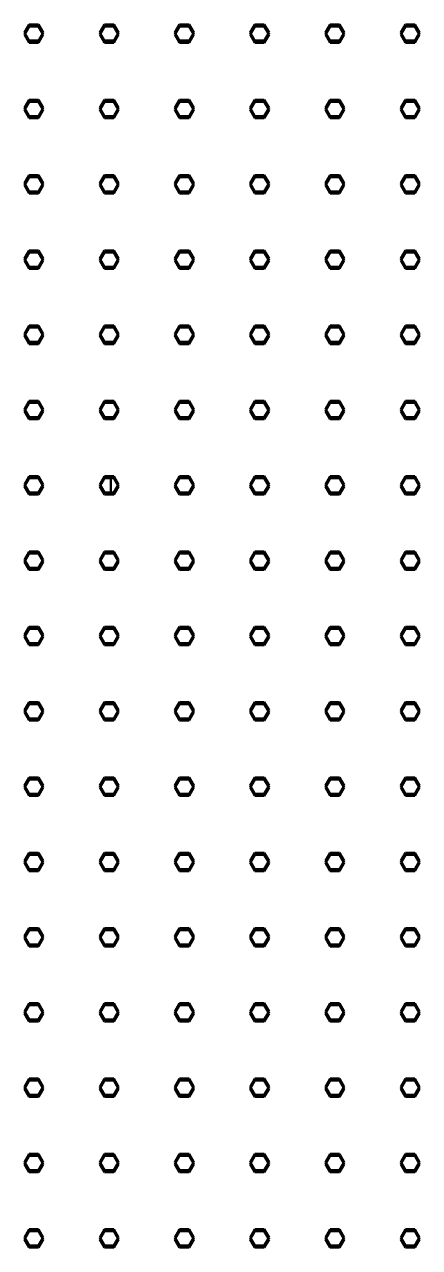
# Model space of a CAD drawing. Header units: millimetres. Extents: x 0 to 60, y -13 to 120.
# Drawn here: x 17.7 to 27.71, y 54.6 to 85.56 of the extents above; entities that cross this region are included whole.
import ezdxf

# ---------------------------------------------------------------- set-up
doc = ezdxf.new("R2010")
doc.units = ezdxf.units.MM
doc.layers.add('Visible (ANSI)', color=7, linetype='Continuous', lineweight=50)

msp = doc.modelspace()

# ---------------------------------------------------------------- linework, layer by layer
at = {"layer": 'Visible (ANSI)'}
for p, q in [((17.702, 85.351), (17.821, 85.558)), ((17.702, 85.3), (17.821, 85.507)), ((17.821, 85.558), (18.06, 85.558)), ((17.821, 85.507), (18.06, 85.507)), ((18.06, 85.558), (18.179, 85.351)), ((18.06, 85.507), (18.179, 85.3)), ((19.607, 85.351), (19.727, 85.558)), ((19.607, 85.3), (19.727, 85.507)), ((19.727, 85.558), (19.965, 85.558)), ((19.727, 85.507), (19.965, 85.507)), ((19.965, 85.558), (20.085, 85.351)), ((19.965, 85.507), (20.085, 85.3)), ((21.513, 85.351), (21.632, 85.558)), ((21.513, 85.3), (21.632, 85.507)), ((21.632, 85.558), (21.871, 85.558)), ((21.632, 85.507), (21.871, 85.507)), ((21.871, 85.558), (21.99, 85.351)), ((21.871, 85.507), (21.99, 85.3)), ((23.418, 85.351), (23.538, 85.558)), ((23.418, 85.3), (23.538, 85.507)), ((23.538, 85.558), (23.776, 85.558)), ((23.538, 85.507), (23.776, 85.507)), ((23.776, 85.558), (23.896, 85.351)), ((23.776, 85.507), (23.896, 85.3)), ((25.324, 85.351), (25.443, 85.558)), ((25.324, 85.3), (25.443, 85.507)), ((25.443, 85.558), (25.682, 85.558)), ((25.443, 85.507), (25.682, 85.507)), ((25.682, 85.558), (25.801, 85.351)), ((25.682, 85.507), (25.801, 85.3)), ((27.229, 85.351), (27.349, 85.558)), ((27.229, 85.3), (27.349, 85.507)), ((27.349, 85.558), (27.588, 85.558)), ((27.349, 85.507), (27.588, 85.507)), ((27.588, 85.558), (27.707, 85.351)), ((27.588, 85.507), (27.707, 85.3)), ((17.821, 85.144), (17.702, 85.351)), ((17.821, 85.093), (17.702, 85.3)), ((18.063, 85.151), (17.817, 85.151)), ((18.06, 85.144), (17.821, 85.144)), ((18.179, 85.351), (18.06, 85.144)), ((18.179, 85.3), (18.06, 85.093)), ((19.727, 85.144), (19.607, 85.351)), ((19.727, 85.093), (19.607, 85.3)), ((19.969, 85.151), (19.723, 85.151)), ((19.965, 85.144), (19.727, 85.144)), ((20.085, 85.351), (19.965, 85.144)), ((20.085, 85.3), (19.965, 85.093)), ((21.632, 85.144), (21.513, 85.351)), ((21.632, 85.093), (21.513, 85.3)), ((21.875, 85.151), (21.628, 85.151)), ((21.871, 85.144), (21.632, 85.144)), ((21.99, 85.351), (21.871, 85.144)), ((21.99, 85.3), (21.871, 85.093)), ((23.538, 85.144), (23.418, 85.351)), ((23.538, 85.093), (23.418, 85.3)), ((23.78, 85.151), (23.534, 85.151)), ((23.776, 85.144), (23.538, 85.144)), ((23.896, 85.351), (23.776, 85.144)), ((23.896, 85.3), (23.776, 85.093)), ((25.443, 85.144), (25.324, 85.351)), ((25.443, 85.093), (25.324, 85.3)), ((25.686, 85.151), (25.44, 85.151)), ((25.682, 85.144), (25.443, 85.144)), ((25.801, 85.351), (25.682, 85.144)), ((25.801, 85.3), (25.682, 85.093)), ((27.349, 85.144), (27.229, 85.351)), ((27.349, 85.093), (27.229, 85.3)), ((27.591, 85.151), (27.345, 85.151)), ((27.588, 85.144), (27.349, 85.144)), ((27.707, 85.351), (27.588, 85.144)), ((27.707, 85.3), (27.588, 85.093)), ((18.06, 85.093), (17.821, 85.093)), ((19.965, 85.093), (19.727, 85.093)), ((21.871, 85.093), (21.632, 85.093)), ((23.776, 85.093), (23.538, 85.093)), ((25.682, 85.093), (25.443, 85.093)), ((27.588, 85.093), (27.349, 85.093)), ((17.702, 83.445), (17.821, 83.652)), ((17.702, 83.395), (17.821, 83.601)), ((17.821, 83.652), (18.06, 83.652)), ((17.821, 83.601), (18.06, 83.601)), ((18.06, 83.652), (18.179, 83.445)), ((18.06, 83.601), (18.179, 83.395)), ((19.607, 83.445), (19.727, 83.652)), ((19.607, 83.395), (19.727, 83.601)), ((19.727, 83.652), (19.965, 83.652)), ((19.727, 83.601), (19.965, 83.601)), ((19.965, 83.652), (20.085, 83.445)), ((19.965, 83.601), (20.085, 83.395)), ((21.513, 83.445), (21.632, 83.652)), ((21.513, 83.395), (21.632, 83.601)), ((21.632, 83.652), (21.871, 83.652)), ((21.632, 83.601), (21.871, 83.601)), ((21.871, 83.652), (21.99, 83.445)), ((21.871, 83.601), (21.99, 83.395)), ((23.418, 83.445), (23.538, 83.652)), ((23.418, 83.395), (23.538, 83.601)), ((23.538, 83.652), (23.776, 83.652)), ((23.538, 83.601), (23.776, 83.601)), ((23.776, 83.652), (23.896, 83.445)), ((23.776, 83.601), (23.896, 83.395)), ((25.324, 83.445), (25.443, 83.652)), ((25.324, 83.395), (25.443, 83.601)), ((25.443, 83.652), (25.682, 83.652)), ((25.443, 83.601), (25.682, 83.601)), ((25.682, 83.652), (25.801, 83.445)), ((25.682, 83.601), (25.801, 83.395)), ((27.229, 83.445), (27.349, 83.652)), ((27.229, 83.395), (27.349, 83.601)), ((27.349, 83.652), (27.588, 83.652)), ((27.349, 83.601), (27.588, 83.601)), ((27.588, 83.652), (27.707, 83.445)), ((27.588, 83.601), (27.707, 83.395)), ((17.821, 83.239), (17.702, 83.445)), ((17.821, 83.188), (17.702, 83.395)), ((18.179, 83.445), (18.06, 83.239)), ((18.179, 83.395), (18.06, 83.188)), ((19.727, 83.239), (19.607, 83.445)), ((19.727, 83.188), (19.607, 83.395)), ((20.085, 83.445), (19.965, 83.239)), ((20.085, 83.395), (19.965, 83.188)), ((21.632, 83.239), (21.513, 83.445)), ((21.632, 83.188), (21.513, 83.395)), ((21.99, 83.445), (21.871, 83.239)), ((21.99, 83.395), (21.871, 83.188)), ((23.538, 83.239), (23.418, 83.445)), ((23.538, 83.188), (23.418, 83.395)), ((23.896, 83.445), (23.776, 83.239)), ((23.896, 83.395), (23.776, 83.188)), ((25.443, 83.239), (25.324, 83.445)), ((25.443, 83.188), (25.324, 83.395)), ((25.801, 83.445), (25.682, 83.239)), ((25.801, 83.395), (25.682, 83.188)), ((27.349, 83.239), (27.229, 83.445)), ((27.349, 83.188), (27.229, 83.395)), ((27.707, 83.445), (27.588, 83.239)), ((27.707, 83.395), (27.588, 83.188)), ((18.06, 83.239), (17.821, 83.239)), ((18.06, 83.188), (17.821, 83.188)), ((19.965, 83.239), (19.727, 83.239)), ((19.965, 83.188), (19.727, 83.188)), ((21.871, 83.239), (21.632, 83.239)), ((21.871, 83.188), (21.632, 83.188)), ((23.776, 83.239), (23.538, 83.239)), ((23.776, 83.188), (23.538, 83.188)), ((25.682, 83.239), (25.443, 83.239)), ((25.682, 83.188), (25.443, 83.188)), ((27.588, 83.239), (27.349, 83.239)), ((27.588, 83.188), (27.349, 83.188)), ((17.702, 81.54), (17.821, 81.747)), ((17.821, 81.747), (18.06, 81.747)), ((18.06, 81.747), (18.179, 81.54)), ((19.607, 81.54), (19.727, 81.747)), ((19.727, 81.747), (19.965, 81.747)), ((19.965, 81.747), (20.085, 81.54)), ((21.513, 81.54), (21.632, 81.747)), ((21.632, 81.747), (21.871, 81.747)), ((21.871, 81.747), (21.99, 81.54)), ((23.418, 81.54), (23.538, 81.747)), ((23.538, 81.747), (23.776, 81.747)), ((23.776, 81.747), (23.896, 81.54)), ((25.324, 81.54), (25.443, 81.747)), ((25.443, 81.747), (25.682, 81.747)), ((25.682, 81.747), (25.801, 81.54)), ((27.229, 81.54), (27.349, 81.747)), ((27.349, 81.747), (27.588, 81.747)), ((27.588, 81.747), (27.707, 81.54)), ((17.702, 81.489), (17.821, 81.696)), ((17.821, 81.333), (17.702, 81.54)), ((17.821, 81.282), (17.702, 81.489)), ((17.821, 81.696), (18.06, 81.696)), ((18.06, 81.696), (18.179, 81.489)), ((18.179, 81.54), (18.06, 81.333)), ((18.179, 81.489), (18.06, 81.282)), ((19.607, 81.489), (19.727, 81.696)), ((19.727, 81.333), (19.607, 81.54)), ((19.727, 81.282), (19.607, 81.489)), ((19.727, 81.696), (19.965, 81.696)), ((19.965, 81.696), (20.085, 81.489)), ((20.085, 81.54), (19.965, 81.333)), ((20.085, 81.489), (19.965, 81.282)), ((21.513, 81.489), (21.632, 81.696)), ((21.632, 81.333), (21.513, 81.54)), ((21.632, 81.282), (21.513, 81.489)), ((21.632, 81.696), (21.871, 81.696)), ((21.871, 81.696), (21.99, 81.489)), ((21.99, 81.54), (21.871, 81.333)), ((21.99, 81.489), (21.871, 81.282)), ((23.418, 81.489), (23.538, 81.696)), ((23.538, 81.333), (23.418, 81.54)), ((23.538, 81.282), (23.418, 81.489)), ((23.538, 81.696), (23.776, 81.696)), ((23.776, 81.696), (23.896, 81.489)), ((23.896, 81.54), (23.776, 81.333)), ((23.896, 81.489), (23.776, 81.282)), ((25.324, 81.489), (25.443, 81.696)), ((25.443, 81.333), (25.324, 81.54)), ((25.443, 81.282), (25.324, 81.489)), ((25.443, 81.696), (25.682, 81.696)), ((25.682, 81.696), (25.801, 81.489)), ((25.801, 81.54), (25.682, 81.333)), ((25.801, 81.489), (25.682, 81.282)), ((27.229, 81.489), (27.349, 81.696)), ((27.349, 81.333), (27.229, 81.54)), ((27.349, 81.282), (27.229, 81.489)), ((27.349, 81.696), (27.588, 81.696)), ((27.588, 81.696), (27.707, 81.489)), ((27.707, 81.54), (27.588, 81.333)), ((27.707, 81.489), (27.588, 81.282)), ((18.06, 81.333), (17.821, 81.333)), ((18.06, 81.282), (17.821, 81.282)), ((19.965, 81.333), (19.727, 81.333)), ((19.965, 81.282), (19.727, 81.282)), ((21.871, 81.333), (21.632, 81.333)), ((21.871, 81.282), (21.632, 81.282)), ((23.776, 81.333), (23.538, 81.333)), ((23.776, 81.282), (23.538, 81.282)), ((25.682, 81.333), (25.443, 81.333)), ((25.682, 81.282), (25.443, 81.282)), ((27.588, 81.333), (27.349, 81.333)), ((27.588, 81.282), (27.349, 81.282)), ((17.702, 79.634), (17.821, 79.841)), ((17.702, 79.584), (17.821, 79.79)), ((17.821, 79.428), (17.702, 79.634)), ((17.821, 79.377), (17.702, 79.584)), ((17.821, 79.841), (18.06, 79.841)), ((17.821, 79.79), (18.06, 79.79)), ((18.06, 79.841), (18.179, 79.634)), ((18.06, 79.79), (18.179, 79.584)), ((18.179, 79.634), (18.06, 79.428)), ((18.179, 79.584), (18.06, 79.377)), ((19.607, 79.634), (19.727, 79.841)), ((19.607, 79.584), (19.727, 79.79)), ((19.727, 79.428), (19.607, 79.634)), ((19.727, 79.377), (19.607, 79.584)), ((19.727, 79.841), (19.965, 79.841)), ((19.727, 79.79), (19.965, 79.79)), ((19.965, 79.841), (20.085, 79.634)), ((19.965, 79.79), (20.085, 79.584)), ((20.085, 79.634), (19.965, 79.428)), ((20.085, 79.584), (19.965, 79.377)), ((21.513, 79.634), (21.632, 79.841)), ((21.513, 79.584), (21.632, 79.79)), ((21.632, 79.428), (21.513, 79.634)), ((21.632, 79.377), (21.513, 79.584)), ((21.632, 79.841), (21.871, 79.841)), ((21.632, 79.79), (21.871, 79.79)), ((21.871, 79.841), (21.99, 79.634)), ((21.871, 79.79), (21.99, 79.584)), ((21.99, 79.634), (21.871, 79.428)), ((21.99, 79.584), (21.871, 79.377)), ((23.418, 79.634), (23.538, 79.841)), ((23.418, 79.584), (23.538, 79.79)), ((23.538, 79.428), (23.418, 79.634)), ((23.538, 79.377), (23.418, 79.584)), ((23.538, 79.841), (23.776, 79.841)), ((23.538, 79.79), (23.776, 79.79)), ((23.776, 79.841), (23.896, 79.634)), ((23.776, 79.79), (23.896, 79.584)), ((23.896, 79.634), (23.776, 79.428)), ((23.896, 79.584), (23.776, 79.377)), ((25.324, 79.634), (25.443, 79.841)), ((25.324, 79.584), (25.443, 79.79)), ((25.443, 79.428), (25.324, 79.634)), ((25.443, 79.377), (25.324, 79.584)), ((25.443, 79.841), (25.682, 79.841)), ((25.443, 79.79), (25.682, 79.79)), ((25.682, 79.841), (25.801, 79.634)), ((25.682, 79.79), (25.801, 79.584)), ((25.801, 79.634), (25.682, 79.428)), ((25.801, 79.584), (25.682, 79.377)), ((27.229, 79.634), (27.349, 79.841)), ((27.229, 79.584), (27.349, 79.79)), ((27.349, 79.428), (27.229, 79.634)), ((27.349, 79.377), (27.229, 79.584)), ((27.349, 79.841), (27.588, 79.841)), ((27.349, 79.79), (27.588, 79.79)), ((27.588, 79.841), (27.707, 79.634)), ((27.588, 79.79), (27.707, 79.584)), ((27.707, 79.634), (27.588, 79.428)), ((27.707, 79.584), (27.588, 79.377)), ((18.06, 79.428), (17.821, 79.428)), ((18.06, 79.377), (17.821, 79.377)), ((19.965, 79.428), (19.727, 79.428)), ((19.965, 79.377), (19.727, 79.377)), ((21.871, 79.428), (21.632, 79.428)), ((21.871, 79.377), (21.632, 79.377)), ((23.776, 79.428), (23.538, 79.428)), ((23.776, 79.377), (23.538, 79.377)), ((25.682, 79.428), (25.443, 79.428)), ((25.682, 79.377), (25.443, 79.377)), ((27.588, 79.428), (27.349, 79.428)), ((27.588, 79.377), (27.349, 79.377)), ((17.702, 77.729), (17.821, 77.936)), ((17.702, 77.678), (17.821, 77.885)), ((17.821, 77.522), (17.702, 77.729)), ((17.821, 77.936), (18.06, 77.936)), ((17.821, 77.885), (18.06, 77.885)), ((18.06, 77.936), (18.179, 77.729)), ((18.06, 77.885), (18.179, 77.678)), ((18.179, 77.729), (18.06, 77.522)), ((19.607, 77.729), (19.727, 77.936)), ((19.607, 77.678), (19.727, 77.885)), ((19.727, 77.522), (19.607, 77.729)), ((19.727, 77.936), (19.965, 77.936)), ((19.727, 77.885), (19.965, 77.885)), ((19.965, 77.936), (20.085, 77.729)), ((19.965, 77.885), (20.085, 77.678)), ((20.085, 77.729), (19.965, 77.522)), ((21.513, 77.729), (21.632, 77.936)), ((21.513, 77.678), (21.632, 77.885)), ((21.632, 77.522), (21.513, 77.729)), ((21.632, 77.936), (21.871, 77.936)), ((21.632, 77.885), (21.871, 77.885)), ((21.871, 77.936), (21.99, 77.729)), ((21.871, 77.885), (21.99, 77.678)), ((21.99, 77.729), (21.871, 77.522)), ((23.418, 77.729), (23.538, 77.936)), ((23.418, 77.678), (23.538, 77.885)), ((23.538, 77.522), (23.418, 77.729)), ((23.538, 77.936), (23.776, 77.936)), ((23.538, 77.885), (23.776, 77.885)), ((23.776, 77.936), (23.896, 77.729)), ((23.776, 77.885), (23.896, 77.678)), ((23.896, 77.729), (23.776, 77.522)), ((25.324, 77.729), (25.443, 77.936)), ((25.324, 77.678), (25.443, 77.885)), ((25.443, 77.522), (25.324, 77.729)), ((25.443, 77.936), (25.682, 77.936)), ((25.443, 77.885), (25.682, 77.885)), ((25.682, 77.936), (25.801, 77.729)), ((25.682, 77.885), (25.801, 77.678)), ((25.801, 77.729), (25.682, 77.522)), ((27.229, 77.729), (27.349, 77.936)), ((27.229, 77.678), (27.349, 77.885)), ((27.349, 77.522), (27.229, 77.729)), ((27.349, 77.936), (27.588, 77.936)), ((27.349, 77.885), (27.588, 77.885)), ((27.588, 77.936), (27.707, 77.729)), ((27.588, 77.885), (27.707, 77.678)), ((27.707, 77.729), (27.588, 77.522)), ((17.821, 77.471), (17.702, 77.678)), ((18.06, 77.522), (17.821, 77.522)), ((18.06, 77.471), (17.821, 77.471)), ((18.179, 77.678), (18.06, 77.471)), ((19.727, 77.471), (19.607, 77.678)), ((19.965, 77.522), (19.727, 77.522)), ((19.965, 77.471), (19.727, 77.471)), ((20.085, 77.678), (19.965, 77.471)), ((21.632, 77.471), (21.513, 77.678)), ((21.871, 77.522), (21.632, 77.522)), ((21.871, 77.471), (21.632, 77.471)), ((21.99, 77.678), (21.871, 77.471)), ((23.538, 77.471), (23.418, 77.678)), ((23.776, 77.522), (23.538, 77.522)), ((23.776, 77.471), (23.538, 77.471)), ((23.896, 77.678), (23.776, 77.471)), ((25.443, 77.471), (25.324, 77.678)), ((25.682, 77.522), (25.443, 77.522)), ((25.682, 77.471), (25.443, 77.471)), ((25.801, 77.678), (25.682, 77.471)), ((27.349, 77.471), (27.229, 77.678)), ((27.588, 77.522), (27.349, 77.522)), ((27.588, 77.471), (27.349, 77.471)), ((27.707, 77.678), (27.588, 77.471)), ((17.702, 75.823), (17.821, 76.03)), ((17.702, 75.772), (17.821, 75.979)), ((17.821, 76.03), (18.06, 76.03)), ((17.821, 75.979), (18.06, 75.979)), ((18.06, 76.03), (18.179, 75.823)), ((18.06, 75.979), (18.179, 75.772)), ((19.607, 75.823), (19.727, 76.03)), ((19.607, 75.772), (19.727, 75.979)), ((19.727, 76.03), (19.965, 76.03)), ((19.727, 75.979), (19.965, 75.979)), ((19.965, 76.03), (20.085, 75.823)), ((19.965, 75.979), (20.085, 75.772)), ((21.513, 75.823), (21.632, 76.03)), ((21.513, 75.772), (21.632, 75.979)), ((21.632, 76.03), (21.871, 76.03)), ((21.632, 75.979), (21.871, 75.979)), ((21.871, 76.03), (21.99, 75.823)), ((21.871, 75.979), (21.99, 75.772)), ((23.418, 75.823), (23.538, 76.03)), ((23.418, 75.772), (23.538, 75.979)), ((23.538, 76.03), (23.776, 76.03)), ((23.538, 75.979), (23.776, 75.979)), ((23.776, 76.03), (23.896, 75.823)), ((23.776, 75.979), (23.896, 75.772)), ((25.324, 75.823), (25.443, 76.03)), ((25.324, 75.772), (25.443, 75.979)), ((25.443, 76.03), (25.682, 76.03)), ((25.443, 75.979), (25.682, 75.979)), ((25.682, 76.03), (25.801, 75.823)), ((25.682, 75.979), (25.801, 75.772)), ((27.229, 75.823), (27.349, 76.03)), ((27.229, 75.772), (27.349, 75.979)), ((27.349, 76.03), (27.588, 76.03)), ((27.349, 75.979), (27.588, 75.979)), ((27.588, 76.03), (27.707, 75.823)), ((27.588, 75.979), (27.707, 75.772)), ((17.821, 75.616), (17.702, 75.823)), ((17.821, 75.566), (17.702, 75.772)), ((18.06, 75.616), (17.821, 75.616)), ((18.06, 75.566), (17.821, 75.566)), ((18.179, 75.823), (18.06, 75.616)), ((18.179, 75.772), (18.06, 75.566)), ((19.727, 75.616), (19.607, 75.823)), ((19.727, 75.566), (19.607, 75.772)), ((19.965, 75.616), (19.727, 75.616)), ((19.965, 75.566), (19.727, 75.566)), ((20.085, 75.823), (19.965, 75.616)), ((20.085, 75.772), (19.965, 75.566)), ((21.632, 75.616), (21.513, 75.823)), ((21.632, 75.566), (21.513, 75.772)), ((21.871, 75.616), (21.632, 75.616)), ((21.871, 75.566), (21.632, 75.566)), ((21.99, 75.823), (21.871, 75.616)), ((21.99, 75.772), (21.871, 75.566)), ((23.538, 75.616), (23.418, 75.823)), ((23.538, 75.566), (23.418, 75.772)), ((23.776, 75.616), (23.538, 75.616)), ((23.776, 75.566), (23.538, 75.566)), ((23.896, 75.823), (23.776, 75.616)), ((23.896, 75.772), (23.776, 75.566)), ((25.443, 75.616), (25.324, 75.823)), ((25.443, 75.566), (25.324, 75.772)), ((25.682, 75.616), (25.443, 75.616)), ((25.682, 75.566), (25.443, 75.566)), ((25.801, 75.823), (25.682, 75.616)), ((25.801, 75.772), (25.682, 75.566)), ((27.349, 75.616), (27.229, 75.823)), ((27.349, 75.566), (27.229, 75.772)), ((27.588, 75.616), (27.349, 75.616)), ((27.588, 75.566), (27.349, 75.566)), ((27.707, 75.823), (27.588, 75.616)), ((27.707, 75.772), (27.588, 75.566)), ((17.702, 73.918), (17.821, 74.124)), ((17.702, 73.867), (17.821, 74.074)), ((17.821, 74.124), (18.06, 74.124)), ((17.821, 74.074), (18.06, 74.074)), ((18.06, 74.124), (18.179, 73.918)), ((18.06, 74.074), (18.179, 73.867)), ((19.607, 73.918), (19.727, 74.124)), ((19.607, 73.867), (19.727, 74.074)), ((19.727, 74.124), (19.965, 74.124)), ((19.727, 74.074), (19.965, 74.074)), ((19.889, 73.711), (19.889, 74.074)), ((19.965, 74.124), (20.085, 73.918)), ((19.965, 74.074), (20.085, 73.867)), ((21.513, 73.918), (21.632, 74.124)), ((21.513, 73.867), (21.632, 74.074)), ((21.632, 74.124), (21.871, 74.124)), ((21.632, 74.074), (21.871, 74.074)), ((21.871, 74.124), (21.99, 73.918)), ((21.871, 74.074), (21.99, 73.867)), ((23.418, 73.918), (23.538, 74.124)), ((23.418, 73.867), (23.538, 74.074)), ((23.538, 74.124), (23.776, 74.124)), ((23.538, 74.074), (23.776, 74.074)), ((23.776, 74.124), (23.896, 73.918)), ((23.776, 74.074), (23.896, 73.867)), ((25.324, 73.918), (25.443, 74.124)), ((25.324, 73.867), (25.443, 74.074)), ((25.443, 74.124), (25.682, 74.124)), ((25.443, 74.074), (25.682, 74.074)), ((25.682, 74.124), (25.801, 73.918)), ((25.682, 74.074), (25.801, 73.867)), ((27.229, 73.918), (27.349, 74.124)), ((27.229, 73.867), (27.349, 74.074)), ((27.349, 74.124), (27.588, 74.124)), ((27.349, 74.074), (27.588, 74.074)), ((27.588, 74.124), (27.707, 73.918)), ((27.588, 74.074), (27.707, 73.867)), ((17.821, 73.711), (17.702, 73.918)), ((17.821, 73.66), (17.702, 73.867)), ((18.06, 73.711), (17.821, 73.711)), ((18.179, 73.918), (18.06, 73.711)), ((18.179, 73.867), (18.06, 73.66)), ((19.727, 73.711), (19.607, 73.918)), ((19.727, 73.66), (19.607, 73.867)), ((19.965, 73.711), (19.727, 73.711)), ((20.085, 73.918), (19.965, 73.711)), ((20.085, 73.867), (19.965, 73.66)), ((21.632, 73.711), (21.513, 73.918)), ((21.632, 73.66), (21.513, 73.867)), ((21.871, 73.711), (21.632, 73.711)), ((21.99, 73.918), (21.871, 73.711)), ((21.99, 73.867), (21.871, 73.66)), ((23.538, 73.711), (23.418, 73.918)), ((23.538, 73.66), (23.418, 73.867)), ((23.776, 73.711), (23.538, 73.711)), ((23.896, 73.918), (23.776, 73.711)), ((23.896, 73.867), (23.776, 73.66)), ((25.443, 73.711), (25.324, 73.918)), ((25.443, 73.66), (25.324, 73.867)), ((25.682, 73.711), (25.443, 73.711)), ((25.801, 73.918), (25.682, 73.711)), ((25.801, 73.867), (25.682, 73.66)), ((27.349, 73.711), (27.229, 73.918)), ((27.349, 73.66), (27.229, 73.867)), ((27.588, 73.711), (27.349, 73.711)), ((27.707, 73.918), (27.588, 73.711)), ((27.707, 73.867), (27.588, 73.66)), ((18.06, 73.66), (17.821, 73.66)), ((19.965, 73.66), (19.727, 73.66)), ((21.871, 73.66), (21.632, 73.66)), ((23.776, 73.66), (23.538, 73.66)), ((25.682, 73.66), (25.443, 73.66)), ((27.588, 73.66), (27.349, 73.66)), ((17.702, 72.012), (17.821, 72.219)), ((17.702, 71.961), (17.821, 72.168)), ((17.821, 72.219), (18.06, 72.219)), ((17.821, 72.168), (18.06, 72.168)), ((18.06, 72.219), (18.179, 72.012)), ((18.06, 72.168), (18.179, 71.961)), ((19.607, 72.012), (19.727, 72.219)), ((19.607, 71.961), (19.727, 72.168)), ((19.727, 72.219), (19.965, 72.219)), ((19.727, 72.168), (19.965, 72.168)), ((19.965, 72.219), (20.085, 72.012)), ((19.965, 72.168), (20.085, 71.961)), ((21.513, 72.012), (21.632, 72.219)), ((21.513, 71.961), (21.632, 72.168)), ((21.632, 72.219), (21.871, 72.219)), ((21.632, 72.168), (21.871, 72.168)), ((21.871, 72.219), (21.99, 72.012)), ((21.871, 72.168), (21.99, 71.961)), ((23.418, 72.012), (23.538, 72.219)), ((23.418, 71.961), (23.538, 72.168)), ((23.538, 72.219), (23.776, 72.219)), ((23.538, 72.168), (23.776, 72.168)), ((23.776, 72.219), (23.896, 72.012)), ((23.776, 72.168), (23.896, 71.961)), ((25.324, 72.012), (25.443, 72.219)), ((25.324, 71.961), (25.443, 72.168)), ((25.443, 72.219), (25.682, 72.219)), ((25.443, 72.168), (25.682, 72.168)), ((25.682, 72.219), (25.801, 72.012)), ((25.682, 72.168), (25.801, 71.961)), ((27.229, 72.012), (27.349, 72.219)), ((27.229, 71.961), (27.349, 72.168)), ((27.349, 72.219), (27.588, 72.219)), ((27.349, 72.168), (27.588, 72.168)), ((27.588, 72.219), (27.707, 72.012)), ((27.588, 72.168), (27.707, 71.961)), ((17.821, 71.805), (17.702, 72.012)), ((17.821, 71.754), (17.702, 71.961)), ((18.179, 72.012), (18.06, 71.805)), ((18.179, 71.961), (18.06, 71.754)), ((19.727, 71.805), (19.607, 72.012)), ((19.727, 71.754), (19.607, 71.961)), ((20.085, 72.012), (19.965, 71.805)), ((20.085, 71.961), (19.965, 71.754)), ((21.632, 71.805), (21.513, 72.012)), ((21.632, 71.754), (21.513, 71.961)), ((21.99, 72.012), (21.871, 71.805)), ((21.99, 71.961), (21.871, 71.754)), ((23.538, 71.805), (23.418, 72.012)), ((23.538, 71.754), (23.418, 71.961)), ((23.896, 72.012), (23.776, 71.805)), ((23.896, 71.961), (23.776, 71.754)), ((25.443, 71.805), (25.324, 72.012)), ((25.443, 71.754), (25.324, 71.961)), ((25.801, 72.012), (25.682, 71.805)), ((25.801, 71.961), (25.682, 71.754)), ((27.349, 71.805), (27.229, 72.012)), ((27.349, 71.754), (27.229, 71.961)), ((27.707, 72.012), (27.588, 71.805)), ((27.707, 71.961), (27.588, 71.754)), ((18.06, 71.805), (17.821, 71.805)), ((18.06, 71.754), (17.821, 71.754)), ((19.965, 71.805), (19.727, 71.805)), ((19.965, 71.754), (19.727, 71.754)), ((21.871, 71.805), (21.632, 71.805)), ((21.871, 71.754), (21.632, 71.754)), ((23.776, 71.805), (23.538, 71.805)), ((23.776, 71.754), (23.538, 71.754)), ((25.682, 71.805), (25.443, 71.805)), ((25.682, 71.754), (25.443, 71.754)), ((27.588, 71.805), (27.349, 71.805)), ((27.588, 71.754), (27.349, 71.754)), ((17.702, 70.107), (17.821, 70.313)), ((17.821, 70.313), (18.06, 70.313)), ((18.06, 70.313), (18.179, 70.107)), ((19.607, 70.107), (19.727, 70.313)), ((19.727, 70.313), (19.965, 70.313)), ((19.965, 70.313), (20.085, 70.107)), ((21.513, 70.107), (21.632, 70.313)), ((21.632, 70.313), (21.871, 70.313)), ((21.871, 70.313), (21.99, 70.107)), ((23.418, 70.107), (23.538, 70.313)), ((23.538, 70.313), (23.776, 70.313)), ((23.776, 70.313), (23.896, 70.107)), ((25.324, 70.107), (25.443, 70.313)), ((25.443, 70.313), (25.682, 70.313)), ((25.682, 70.313), (25.801, 70.107)), ((27.229, 70.107), (27.349, 70.313)), ((27.349, 70.313), (27.588, 70.313)), ((27.588, 70.313), (27.707, 70.107)), ((17.702, 70.056), (17.821, 70.263)), ((17.821, 69.9), (17.702, 70.107)), ((17.821, 69.849), (17.702, 70.056)), ((17.821, 70.263), (18.06, 70.263)), ((18.06, 70.263), (18.179, 70.056)), ((18.179, 70.107), (18.06, 69.9)), ((18.179, 70.056), (18.06, 69.849)), ((19.607, 70.056), (19.727, 70.263)), ((19.727, 69.9), (19.607, 70.107)), ((19.727, 69.849), (19.607, 70.056)), ((19.727, 70.263), (19.965, 70.263)), ((19.965, 70.263), (20.085, 70.056)), ((20.085, 70.107), (19.965, 69.9)), ((20.085, 70.056), (19.965, 69.849)), ((21.513, 70.056), (21.632, 70.263)), ((21.632, 69.9), (21.513, 70.107)), ((21.632, 69.849), (21.513, 70.056)), ((21.632, 70.263), (21.871, 70.263)), ((21.871, 70.263), (21.99, 70.056)), ((21.99, 70.107), (21.871, 69.9)), ((21.99, 70.056), (21.871, 69.849)), ((23.418, 70.056), (23.538, 70.263)), ((23.538, 69.9), (23.418, 70.107)), ((23.538, 69.849), (23.418, 70.056)), ((23.538, 70.263), (23.776, 70.263)), ((23.776, 70.263), (23.896, 70.056)), ((23.896, 70.107), (23.776, 69.9)), ((23.896, 70.056), (23.776, 69.849)), ((25.324, 70.056), (25.443, 70.263)), ((25.443, 69.9), (25.324, 70.107)), ((25.443, 69.849), (25.324, 70.056)), ((25.443, 70.263), (25.682, 70.263)), ((25.682, 70.263), (25.801, 70.056)), ((25.801, 70.107), (25.682, 69.9)), ((25.801, 70.056), (25.682, 69.849)), ((27.229, 70.056), (27.349, 70.263)), ((27.349, 69.9), (27.229, 70.107)), ((27.349, 69.849), (27.229, 70.056)), ((27.349, 70.263), (27.588, 70.263)), ((27.588, 70.263), (27.707, 70.056)), ((27.707, 70.107), (27.588, 69.9)), ((27.707, 70.056), (27.588, 69.849)), ((18.06, 69.9), (17.821, 69.9)), ((18.06, 69.849), (17.821, 69.849)), ((19.965, 69.9), (19.727, 69.9)), ((19.965, 69.849), (19.727, 69.849)), ((21.871, 69.9), (21.632, 69.9)), ((21.871, 69.849), (21.632, 69.849)), ((23.776, 69.9), (23.538, 69.9)), ((23.776, 69.849), (23.538, 69.849)), ((25.682, 69.9), (25.443, 69.9)), ((25.682, 69.849), (25.443, 69.849)), ((27.588, 69.9), (27.349, 69.9)), ((27.588, 69.849), (27.349, 69.849)), ((17.702, 68.201), (17.821, 68.408)), ((17.821, 68.408), (18.06, 68.408)), ((18.06, 68.408), (18.179, 68.201)), ((19.607, 68.201), (19.727, 68.408)), ((19.727, 68.408), (19.965, 68.408)), ((19.965, 68.408), (20.085, 68.201)), ((21.513, 68.201), (21.632, 68.408)), ((21.632, 68.408), (21.871, 68.408)), ((21.871, 68.408), (21.99, 68.201)), ((23.418, 68.201), (23.538, 68.408)), ((23.538, 68.408), (23.776, 68.408)), ((23.776, 68.408), (23.896, 68.201)), ((25.324, 68.201), (25.443, 68.408)), ((25.443, 68.408), (25.682, 68.408)), ((25.682, 68.408), (25.801, 68.201)), ((27.229, 68.201), (27.349, 68.408)), ((27.349, 68.408), (27.588, 68.408)), ((27.588, 68.408), (27.707, 68.201)), ((17.702, 68.15), (17.821, 68.357)), ((17.821, 67.994), (17.702, 68.201)), ((17.821, 67.943), (17.702, 68.15)), ((17.821, 68.357), (18.06, 68.357)), ((18.06, 68.357), (18.179, 68.15)), ((18.179, 68.201), (18.06, 67.994)), ((18.179, 68.15), (18.06, 67.943)), ((19.607, 68.15), (19.727, 68.357)), ((19.727, 67.994), (19.607, 68.201)), ((19.727, 67.943), (19.607, 68.15)), ((19.727, 68.357), (19.965, 68.357)), ((19.965, 68.357), (20.085, 68.15)), ((20.085, 68.201), (19.965, 67.994)), ((20.085, 68.15), (19.965, 67.943)), ((21.513, 68.15), (21.632, 68.357)), ((21.632, 67.994), (21.513, 68.201)), ((21.632, 67.943), (21.513, 68.15)), ((21.632, 68.357), (21.871, 68.357)), ((21.871, 68.357), (21.99, 68.15)), ((21.99, 68.201), (21.871, 67.994)), ((21.99, 68.15), (21.871, 67.943)), ((23.418, 68.15), (23.538, 68.357)), ((23.538, 67.994), (23.418, 68.201)), ((23.538, 67.943), (23.418, 68.15)), ((23.538, 68.357), (23.776, 68.357)), ((23.776, 68.357), (23.896, 68.15)), ((23.896, 68.201), (23.776, 67.994)), ((23.896, 68.15), (23.776, 67.943)), ((25.324, 68.15), (25.443, 68.357)), ((25.443, 67.994), (25.324, 68.201)), ((25.443, 67.943), (25.324, 68.15)), ((25.443, 68.357), (25.682, 68.357)), ((25.682, 68.357), (25.801, 68.15)), ((25.801, 68.201), (25.682, 67.994)), ((25.801, 68.15), (25.682, 67.943)), ((27.229, 68.15), (27.349, 68.357)), ((27.349, 67.994), (27.229, 68.201)), ((27.349, 67.943), (27.229, 68.15)), ((27.349, 68.357), (27.588, 68.357)), ((27.588, 68.357), (27.707, 68.15)), ((27.707, 68.201), (27.588, 67.994)), ((27.707, 68.15), (27.588, 67.943)), ((18.06, 67.994), (17.821, 67.994)), ((18.06, 67.943), (17.821, 67.943)), ((19.965, 67.994), (19.727, 67.994)), ((19.965, 67.943), (19.727, 67.943)), ((21.871, 67.994), (21.632, 67.994)), ((21.871, 67.943), (21.632, 67.943)), ((23.776, 67.994), (23.538, 67.994)), ((23.776, 67.943), (23.538, 67.943)), ((25.682, 67.994), (25.443, 67.994)), ((25.682, 67.943), (25.443, 67.943)), ((27.588, 67.994), (27.349, 67.994)), ((27.588, 67.943), (27.349, 67.943)), ((17.702, 66.295), (17.821, 66.502)), ((17.702, 66.245), (17.821, 66.451)), ((17.821, 66.089), (17.702, 66.295)), ((17.821, 66.038), (17.702, 66.245)), ((17.821, 66.502), (18.06, 66.502)), ((17.821, 66.451), (18.06, 66.451)), ((18.06, 66.502), (18.179, 66.295)), ((18.06, 66.451), (18.179, 66.245)), ((18.179, 66.295), (18.06, 66.089)), ((18.179, 66.245), (18.06, 66.038)), ((19.607, 66.295), (19.727, 66.502)), ((19.607, 66.245), (19.727, 66.451)), ((19.727, 66.089), (19.607, 66.295)), ((19.727, 66.038), (19.607, 66.245)), ((19.727, 66.502), (19.965, 66.502)), ((19.727, 66.451), (19.965, 66.451)), ((19.965, 66.502), (20.085, 66.295)), ((19.965, 66.451), (20.085, 66.245)), ((20.085, 66.295), (19.965, 66.089)), ((20.085, 66.245), (19.965, 66.038)), ((21.513, 66.295), (21.632, 66.502)), ((21.513, 66.245), (21.632, 66.451)), ((21.632, 66.089), (21.513, 66.295)), ((21.632, 66.038), (21.513, 66.245)), ((21.632, 66.502), (21.871, 66.502)), ((21.632, 66.451), (21.871, 66.451)), ((21.871, 66.502), (21.99, 66.295)), ((21.871, 66.451), (21.99, 66.245)), ((21.99, 66.295), (21.871, 66.089)), ((21.99, 66.245), (21.871, 66.038)), ((23.418, 66.295), (23.538, 66.502)), ((23.418, 66.245), (23.538, 66.451)), ((23.538, 66.089), (23.418, 66.295)), ((23.538, 66.038), (23.418, 66.245)), ((23.538, 66.502), (23.776, 66.502)), ((23.538, 66.451), (23.776, 66.451)), ((23.776, 66.502), (23.896, 66.295)), ((23.776, 66.451), (23.896, 66.245)), ((23.896, 66.295), (23.776, 66.089)), ((23.896, 66.245), (23.776, 66.038)), ((25.324, 66.295), (25.443, 66.502)), ((25.324, 66.245), (25.443, 66.451)), ((25.443, 66.089), (25.324, 66.295)), ((25.443, 66.038), (25.324, 66.245)), ((25.443, 66.502), (25.682, 66.502)), ((25.443, 66.451), (25.682, 66.451)), ((25.682, 66.502), (25.801, 66.295)), ((25.682, 66.451), (25.801, 66.245)), ((25.801, 66.295), (25.682, 66.089)), ((25.801, 66.245), (25.682, 66.038)), ((27.229, 66.295), (27.349, 66.502)), ((27.229, 66.245), (27.349, 66.451)), ((27.349, 66.089), (27.229, 66.295)), ((27.349, 66.038), (27.229, 66.245)), ((27.349, 66.502), (27.588, 66.502)), ((27.349, 66.451), (27.588, 66.451)), ((27.588, 66.502), (27.707, 66.295)), ((27.588, 66.451), (27.707, 66.245)), ((27.707, 66.295), (27.588, 66.089)), ((27.707, 66.245), (27.588, 66.038)), ((18.06, 66.089), (17.821, 66.089)), ((18.06, 66.038), (17.821, 66.038)), ((19.965, 66.089), (19.727, 66.089)), ((19.965, 66.038), (19.727, 66.038)), ((21.871, 66.089), (21.632, 66.089)), ((21.871, 66.038), (21.632, 66.038)), ((23.776, 66.089), (23.538, 66.089)), ((23.776, 66.038), (23.538, 66.038)), ((25.682, 66.089), (25.443, 66.089)), ((25.682, 66.038), (25.443, 66.038)), ((27.588, 66.089), (27.349, 66.089)), ((27.588, 66.038), (27.349, 66.038)), ((17.702, 64.39), (17.821, 64.597)), ((17.702, 64.339), (17.821, 64.546)), ((17.821, 64.183), (17.702, 64.39)), ((17.821, 64.597), (18.06, 64.597)), ((17.821, 64.546), (18.06, 64.546)), ((18.06, 64.597), (18.179, 64.39)), ((18.06, 64.546), (18.179, 64.339)), ((18.179, 64.39), (18.06, 64.183)), ((19.607, 64.39), (19.727, 64.597)), ((19.607, 64.339), (19.727, 64.546)), ((19.727, 64.183), (19.607, 64.39)), ((19.727, 64.597), (19.965, 64.597)), ((19.727, 64.546), (19.965, 64.546)), ((19.965, 64.597), (20.085, 64.39)), ((19.965, 64.546), (20.085, 64.339)), ((20.085, 64.39), (19.965, 64.183)), ((21.513, 64.39), (21.632, 64.597)), ((21.513, 64.339), (21.632, 64.546)), ((21.632, 64.183), (21.513, 64.39)), ((21.632, 64.597), (21.871, 64.597)), ((21.632, 64.546), (21.871, 64.546)), ((21.871, 64.597), (21.99, 64.39)), ((21.871, 64.546), (21.99, 64.339)), ((21.99, 64.39), (21.871, 64.183)), ((23.418, 64.39), (23.538, 64.597)), ((23.418, 64.339), (23.538, 64.546)), ((23.538, 64.183), (23.418, 64.39)), ((23.538, 64.597), (23.776, 64.597)), ((23.538, 64.546), (23.776, 64.546)), ((23.776, 64.597), (23.896, 64.39)), ((23.776, 64.546), (23.896, 64.339)), ((23.896, 64.39), (23.776, 64.183)), ((25.324, 64.39), (25.443, 64.597)), ((25.324, 64.339), (25.443, 64.546)), ((25.443, 64.183), (25.324, 64.39)), ((25.443, 64.597), (25.682, 64.597)), ((25.443, 64.546), (25.682, 64.546)), ((25.682, 64.597), (25.801, 64.39)), ((25.682, 64.546), (25.801, 64.339)), ((25.801, 64.39), (25.682, 64.183)), ((27.229, 64.39), (27.349, 64.597)), ((27.229, 64.339), (27.349, 64.546)), ((27.349, 64.183), (27.229, 64.39)), ((27.349, 64.597), (27.588, 64.597)), ((27.349, 64.546), (27.588, 64.546)), ((27.588, 64.597), (27.707, 64.39)), ((27.588, 64.546), (27.707, 64.339)), ((27.707, 64.39), (27.588, 64.183)), ((17.821, 64.132), (17.702, 64.339)), ((18.06, 64.183), (17.821, 64.183)), ((18.06, 64.132), (17.821, 64.132)), ((18.179, 64.339), (18.06, 64.132)), ((19.727, 64.132), (19.607, 64.339)), ((19.965, 64.183), (19.727, 64.183)), ((19.965, 64.132), (19.727, 64.132)), ((20.085, 64.339), (19.965, 64.132)), ((21.632, 64.132), (21.513, 64.339)), ((21.871, 64.183), (21.632, 64.183)), ((21.871, 64.132), (21.632, 64.132)), ((21.99, 64.339), (21.871, 64.132)), ((23.538, 64.132), (23.418, 64.339)), ((23.776, 64.183), (23.538, 64.183)), ((23.776, 64.132), (23.538, 64.132)), ((23.896, 64.339), (23.776, 64.132)), ((25.443, 64.132), (25.324, 64.339)), ((25.682, 64.183), (25.443, 64.183)), ((25.682, 64.132), (25.443, 64.132)), ((25.801, 64.339), (25.682, 64.132)), ((27.349, 64.132), (27.229, 64.339)), ((27.588, 64.183), (27.349, 64.183)), ((27.588, 64.132), (27.349, 64.132)), ((27.707, 64.339), (27.588, 64.132)), ((17.702, 62.484), (17.821, 62.691)), ((17.702, 62.433), (17.821, 62.64)), ((17.821, 62.691), (18.06, 62.691)), ((17.821, 62.64), (18.06, 62.64)), ((18.06, 62.691), (18.179, 62.484)), ((18.06, 62.64), (18.179, 62.433)), ((19.607, 62.484), (19.727, 62.691)), ((19.607, 62.433), (19.727, 62.64)), ((19.727, 62.691), (19.965, 62.691)), ((19.727, 62.64), (19.965, 62.64)), ((19.965, 62.691), (20.085, 62.484)), ((19.965, 62.64), (20.085, 62.433)), ((21.513, 62.484), (21.632, 62.691)), ((21.513, 62.433), (21.632, 62.64)), ((21.632, 62.691), (21.871, 62.691)), ((21.632, 62.64), (21.871, 62.64)), ((21.871, 62.691), (21.99, 62.484)), ((21.871, 62.64), (21.99, 62.433)), ((23.418, 62.484), (23.538, 62.691)), ((23.418, 62.433), (23.538, 62.64)), ((23.538, 62.691), (23.776, 62.691)), ((23.538, 62.64), (23.776, 62.64)), ((23.776, 62.691), (23.896, 62.484)), ((23.776, 62.64), (23.896, 62.433)), ((25.324, 62.484), (25.443, 62.691)), ((25.324, 62.433), (25.443, 62.64)), ((25.443, 62.691), (25.682, 62.691)), ((25.443, 62.64), (25.682, 62.64)), ((25.682, 62.691), (25.801, 62.484)), ((25.682, 62.64), (25.801, 62.433)), ((27.229, 62.484), (27.349, 62.691)), ((27.229, 62.433), (27.349, 62.64)), ((27.349, 62.691), (27.588, 62.691)), ((27.349, 62.64), (27.588, 62.64)), ((27.588, 62.691), (27.707, 62.484)), ((27.588, 62.64), (27.707, 62.433)), ((17.821, 62.277), (17.702, 62.484)), ((17.821, 62.227), (17.702, 62.433)), ((18.06, 62.277), (17.821, 62.277)), ((18.06, 62.227), (17.821, 62.227)), ((18.179, 62.484), (18.06, 62.277)), ((18.179, 62.433), (18.06, 62.227)), ((19.727, 62.277), (19.607, 62.484)), ((19.727, 62.227), (19.607, 62.433)), ((19.965, 62.277), (19.727, 62.277)), ((19.965, 62.227), (19.727, 62.227)), ((20.085, 62.484), (19.965, 62.277)), ((20.085, 62.433), (19.965, 62.227)), ((21.632, 62.277), (21.513, 62.484)), ((21.632, 62.227), (21.513, 62.433)), ((21.871, 62.277), (21.632, 62.277)), ((21.871, 62.227), (21.632, 62.227)), ((21.99, 62.484), (21.871, 62.277)), ((21.99, 62.433), (21.871, 62.227)), ((23.538, 62.277), (23.418, 62.484)), ((23.538, 62.227), (23.418, 62.433)), ((23.776, 62.277), (23.538, 62.277)), ((23.776, 62.227), (23.538, 62.227)), ((23.896, 62.484), (23.776, 62.277)), ((23.896, 62.433), (23.776, 62.227)), ((25.443, 62.277), (25.324, 62.484)), ((25.443, 62.227), (25.324, 62.433)), ((25.682, 62.277), (25.443, 62.277)), ((25.682, 62.227), (25.443, 62.227)), ((25.801, 62.484), (25.682, 62.277)), ((25.801, 62.433), (25.682, 62.227)), ((27.349, 62.277), (27.229, 62.484)), ((27.349, 62.227), (27.229, 62.433)), ((27.588, 62.277), (27.349, 62.277)), ((27.588, 62.227), (27.349, 62.227)), ((27.707, 62.484), (27.588, 62.277)), ((27.707, 62.433), (27.588, 62.227)), ((17.702, 60.579), (17.821, 60.785)), ((17.702, 60.528), (17.821, 60.735)), ((17.821, 60.785), (18.06, 60.785)), ((17.821, 60.735), (18.06, 60.735)), ((18.06, 60.785), (18.179, 60.579)), ((18.06, 60.735), (18.179, 60.528)), ((19.607, 60.579), (19.727, 60.785)), ((19.607, 60.528), (19.727, 60.735)), ((19.727, 60.785), (19.965, 60.785)), ((19.727, 60.735), (19.965, 60.735)), ((19.965, 60.785), (20.085, 60.579)), ((19.965, 60.735), (20.085, 60.528)), ((21.513, 60.579), (21.632, 60.785)), ((21.513, 60.528), (21.632, 60.735)), ((21.632, 60.785), (21.871, 60.785)), ((21.632, 60.735), (21.871, 60.735)), ((21.871, 60.785), (21.99, 60.579)), ((21.871, 60.735), (21.99, 60.528)), ((23.418, 60.579), (23.538, 60.785)), ((23.418, 60.528), (23.538, 60.735)), ((23.538, 60.785), (23.776, 60.785)), ((23.538, 60.735), (23.776, 60.735)), ((23.776, 60.785), (23.896, 60.579)), ((23.776, 60.735), (23.896, 60.528)), ((25.324, 60.579), (25.443, 60.785)), ((25.324, 60.528), (25.443, 60.735)), ((25.443, 60.785), (25.682, 60.785)), ((25.443, 60.735), (25.682, 60.735)), ((25.682, 60.785), (25.801, 60.579)), ((25.682, 60.735), (25.801, 60.528)), ((27.229, 60.579), (27.349, 60.785)), ((27.229, 60.528), (27.349, 60.735)), ((27.349, 60.785), (27.588, 60.785)), ((27.349, 60.735), (27.588, 60.735)), ((27.588, 60.785), (27.707, 60.579)), ((27.588, 60.735), (27.707, 60.528)), ((17.821, 60.372), (17.702, 60.579)), ((17.821, 60.321), (17.702, 60.528)), ((18.06, 60.372), (17.821, 60.372)), ((18.179, 60.579), (18.06, 60.372)), ((18.179, 60.528), (18.06, 60.321)), ((19.727, 60.372), (19.607, 60.579)), ((19.727, 60.321), (19.607, 60.528)), ((19.965, 60.372), (19.727, 60.372)), ((20.085, 60.579), (19.965, 60.372)), ((20.085, 60.528), (19.965, 60.321)), ((21.632, 60.372), (21.513, 60.579)), ((21.632, 60.321), (21.513, 60.528)), ((21.871, 60.372), (21.632, 60.372)), ((21.99, 60.579), (21.871, 60.372)), ((21.99, 60.528), (21.871, 60.321)), ((23.538, 60.372), (23.418, 60.579)), ((23.538, 60.321), (23.418, 60.528)), ((23.776, 60.372), (23.538, 60.372)), ((23.896, 60.579), (23.776, 60.372)), ((23.896, 60.528), (23.776, 60.321)), ((25.443, 60.372), (25.324, 60.579)), ((25.443, 60.321), (25.324, 60.528)), ((25.682, 60.372), (25.443, 60.372)), ((25.801, 60.579), (25.682, 60.372)), ((25.801, 60.528), (25.682, 60.321)), ((27.349, 60.372), (27.229, 60.579)), ((27.349, 60.321), (27.229, 60.528)), ((27.588, 60.372), (27.349, 60.372)), ((27.707, 60.579), (27.588, 60.372)), ((27.707, 60.528), (27.588, 60.321)), ((18.06, 60.321), (17.821, 60.321)), ((19.965, 60.321), (19.727, 60.321)), ((21.871, 60.321), (21.632, 60.321)), ((23.776, 60.321), (23.538, 60.321)), ((25.682, 60.321), (25.443, 60.321)), ((27.588, 60.321), (27.349, 60.321)), ((17.702, 58.673), (17.821, 58.88)), ((17.702, 58.622), (17.821, 58.829)), ((17.821, 58.88), (18.06, 58.88)), ((17.821, 58.829), (18.06, 58.829)), ((18.06, 58.88), (18.179, 58.673)), ((18.06, 58.829), (18.179, 58.622)), ((19.607, 58.673), (19.727, 58.88)), ((19.607, 58.622), (19.727, 58.829)), ((19.727, 58.88), (19.965, 58.88)), ((19.727, 58.829), (19.965, 58.829)), ((19.965, 58.88), (20.085, 58.673)), ((19.965, 58.829), (20.085, 58.622)), ((21.513, 58.673), (21.632, 58.88)), ((21.513, 58.622), (21.632, 58.829)), ((21.632, 58.88), (21.871, 58.88)), ((21.632, 58.829), (21.871, 58.829)), ((21.871, 58.88), (21.99, 58.673)), ((21.871, 58.829), (21.99, 58.622)), ((23.418, 58.673), (23.538, 58.88)), ((23.418, 58.622), (23.538, 58.829)), ((23.538, 58.88), (23.776, 58.88)), ((23.538, 58.829), (23.776, 58.829)), ((23.776, 58.88), (23.896, 58.673)), ((23.776, 58.829), (23.896, 58.622)), ((25.324, 58.673), (25.443, 58.88)), ((25.324, 58.622), (25.443, 58.829)), ((25.443, 58.88), (25.682, 58.88)), ((25.443, 58.829), (25.682, 58.829)), ((25.682, 58.88), (25.801, 58.673)), ((25.682, 58.829), (25.801, 58.622)), ((27.229, 58.673), (27.349, 58.88)), ((27.229, 58.622), (27.349, 58.829)), ((27.349, 58.88), (27.588, 58.88)), ((27.349, 58.829), (27.588, 58.829)), ((27.588, 58.88), (27.707, 58.673)), ((27.588, 58.829), (27.707, 58.622)), ((17.821, 58.466), (17.702, 58.673)), ((17.821, 58.415), (17.702, 58.622)), ((18.179, 58.673), (18.06, 58.466)), ((18.179, 58.622), (18.06, 58.415)), ((19.727, 58.466), (19.607, 58.673)), ((19.727, 58.415), (19.607, 58.622)), ((20.085, 58.673), (19.965, 58.466)), ((20.085, 58.622), (19.965, 58.415)), ((21.632, 58.466), (21.513, 58.673)), ((21.632, 58.415), (21.513, 58.622)), ((21.99, 58.673), (21.871, 58.466)), ((21.99, 58.622), (21.871, 58.415)), ((23.538, 58.466), (23.418, 58.673)), ((23.538, 58.415), (23.418, 58.622)), ((23.896, 58.673), (23.776, 58.466)), ((23.896, 58.622), (23.776, 58.415)), ((25.443, 58.466), (25.324, 58.673)), ((25.443, 58.415), (25.324, 58.622)), ((25.801, 58.673), (25.682, 58.466)), ((25.801, 58.622), (25.682, 58.415)), ((27.349, 58.466), (27.229, 58.673)), ((27.349, 58.415), (27.229, 58.622)), ((27.707, 58.673), (27.588, 58.466)), ((27.707, 58.622), (27.588, 58.415)), ((18.06, 58.466), (17.821, 58.466)), ((18.06, 58.415), (17.821, 58.415)), ((19.965, 58.466), (19.727, 58.466)), ((19.965, 58.415), (19.727, 58.415)), ((21.871, 58.466), (21.632, 58.466)), ((21.871, 58.415), (21.632, 58.415)), ((23.776, 58.466), (23.538, 58.466)), ((23.776, 58.415), (23.538, 58.415)), ((25.682, 58.466), (25.443, 58.466)), ((25.682, 58.415), (25.443, 58.415)), ((27.588, 58.466), (27.349, 58.466)), ((27.588, 58.415), (27.349, 58.415)), ((17.702, 56.768), (17.821, 56.974)), ((17.821, 56.974), (18.06, 56.974)), ((18.06, 56.974), (18.179, 56.768)), ((19.607, 56.768), (19.727, 56.974)), ((19.727, 56.974), (19.965, 56.974)), ((19.965, 56.974), (20.085, 56.768)), ((21.513, 56.768), (21.632, 56.974)), ((21.632, 56.974), (21.871, 56.974)), ((21.871, 56.974), (21.99, 56.768)), ((23.418, 56.768), (23.538, 56.974)), ((23.538, 56.974), (23.776, 56.974)), ((23.776, 56.974), (23.896, 56.768)), ((25.324, 56.768), (25.443, 56.974)), ((25.443, 56.974), (25.682, 56.974)), ((25.682, 56.974), (25.801, 56.768)), ((27.229, 56.768), (27.349, 56.974)), ((27.349, 56.974), (27.588, 56.974)), ((27.588, 56.974), (27.707, 56.768)), ((17.702, 56.717), (17.821, 56.924)), ((17.821, 56.561), (17.702, 56.768)), ((17.821, 56.51), (17.702, 56.717)), ((17.821, 56.924), (18.06, 56.924)), ((18.06, 56.924), (18.179, 56.717)), ((18.179, 56.768), (18.06, 56.561)), ((18.179, 56.717), (18.06, 56.51)), ((19.607, 56.717), (19.727, 56.924)), ((19.727, 56.561), (19.607, 56.768)), ((19.727, 56.51), (19.607, 56.717)), ((19.727, 56.924), (19.965, 56.924)), ((19.965, 56.924), (20.085, 56.717)), ((20.085, 56.768), (19.965, 56.561)), ((20.085, 56.717), (19.965, 56.51)), ((21.513, 56.717), (21.632, 56.924)), ((21.632, 56.561), (21.513, 56.768)), ((21.632, 56.51), (21.513, 56.717)), ((21.632, 56.924), (21.871, 56.924)), ((21.871, 56.924), (21.99, 56.717)), ((21.99, 56.768), (21.871, 56.561)), ((21.99, 56.717), (21.871, 56.51)), ((23.418, 56.717), (23.538, 56.924)), ((23.538, 56.561), (23.418, 56.768)), ((23.538, 56.51), (23.418, 56.717)), ((23.538, 56.924), (23.776, 56.924)), ((23.776, 56.924), (23.896, 56.717)), ((23.896, 56.768), (23.776, 56.561)), ((23.896, 56.717), (23.776, 56.51)), ((25.324, 56.717), (25.443, 56.924)), ((25.443, 56.561), (25.324, 56.768)), ((25.443, 56.51), (25.324, 56.717)), ((25.443, 56.924), (25.682, 56.924)), ((25.682, 56.924), (25.801, 56.717)), ((25.801, 56.768), (25.682, 56.561)), ((25.801, 56.717), (25.682, 56.51)), ((27.229, 56.717), (27.349, 56.924)), ((27.349, 56.561), (27.229, 56.768)), ((27.349, 56.51), (27.229, 56.717)), ((27.349, 56.924), (27.588, 56.924)), ((27.588, 56.924), (27.707, 56.717)), ((27.707, 56.768), (27.588, 56.561)), ((27.707, 56.717), (27.588, 56.51)), ((18.06, 56.561), (17.821, 56.561)), ((18.06, 56.51), (17.821, 56.51)), ((19.965, 56.561), (19.727, 56.561)), ((19.965, 56.51), (19.727, 56.51)), ((21.871, 56.561), (21.632, 56.561)), ((21.871, 56.51), (21.632, 56.51)), ((23.776, 56.561), (23.538, 56.561)), ((23.776, 56.51), (23.538, 56.51)), ((25.682, 56.561), (25.443, 56.561)), ((25.682, 56.51), (25.443, 56.51)), ((27.588, 56.561), (27.349, 56.561)), ((27.588, 56.51), (27.349, 56.51)), ((17.702, 54.862), (17.821, 55.069)), ((17.702, 54.811), (17.821, 55.018)), ((17.821, 54.655), (17.702, 54.862)), ((17.821, 54.604), (17.702, 54.811)), ((17.821, 55.069), (18.06, 55.069)), ((17.821, 55.018), (18.06, 55.018)), ((18.06, 55.069), (18.179, 54.862)), ((18.06, 55.018), (18.179, 54.811)), ((18.179, 54.862), (18.06, 54.655)), ((18.179, 54.811), (18.06, 54.604)), ((19.607, 54.862), (19.727, 55.069)), ((19.607, 54.811), (19.727, 55.018)), ((19.727, 54.655), (19.607, 54.862)), ((19.727, 54.604), (19.607, 54.811)), ((19.727, 55.069), (19.965, 55.069)), ((19.727, 55.018), (19.965, 55.018)), ((19.965, 55.069), (20.085, 54.862)), ((19.965, 55.018), (20.085, 54.811)), ((20.085, 54.862), (19.965, 54.655)), ((20.085, 54.811), (19.965, 54.604)), ((21.513, 54.862), (21.632, 55.069)), ((21.513, 54.811), (21.632, 55.018)), ((21.632, 54.655), (21.513, 54.862)), ((21.632, 54.604), (21.513, 54.811)), ((21.632, 55.069), (21.871, 55.069)), ((21.632, 55.018), (21.871, 55.018)), ((21.871, 55.069), (21.99, 54.862)), ((21.871, 55.018), (21.99, 54.811)), ((21.99, 54.862), (21.871, 54.655)), ((21.99, 54.811), (21.871, 54.604)), ((23.418, 54.862), (23.538, 55.069)), ((23.418, 54.811), (23.538, 55.018)), ((23.538, 54.655), (23.418, 54.862)), ((23.538, 54.604), (23.418, 54.811)), ((23.538, 55.069), (23.776, 55.069)), ((23.538, 55.018), (23.776, 55.018)), ((23.776, 55.069), (23.896, 54.862)), ((23.776, 55.018), (23.896, 54.811)), ((23.896, 54.862), (23.776, 54.655)), ((23.896, 54.811), (23.776, 54.604)), ((25.324, 54.862), (25.443, 55.069)), ((25.324, 54.811), (25.443, 55.018)), ((25.443, 54.655), (25.324, 54.862)), ((25.443, 54.604), (25.324, 54.811)), ((25.443, 55.069), (25.682, 55.069)), ((25.443, 55.018), (25.682, 55.018)), ((25.682, 55.069), (25.801, 54.862)), ((25.682, 55.018), (25.801, 54.811)), ((25.801, 54.862), (25.682, 54.655)), ((25.801, 54.811), (25.682, 54.604)), ((27.229, 54.862), (27.349, 55.069)), ((27.229, 54.811), (27.349, 55.018)), ((27.349, 54.655), (27.229, 54.862)), ((27.349, 54.604), (27.229, 54.811)), ((27.349, 55.069), (27.588, 55.069)), ((27.349, 55.018), (27.588, 55.018)), ((27.588, 55.069), (27.707, 54.862)), ((27.588, 55.018), (27.707, 54.811)), ((27.707, 54.862), (27.588, 54.655)), ((27.707, 54.811), (27.588, 54.604)), ((18.06, 54.655), (17.821, 54.655)), ((18.06, 54.604), (17.821, 54.604)), ((19.965, 54.655), (19.727, 54.655)), ((19.965, 54.604), (19.727, 54.604)), ((21.871, 54.655), (21.632, 54.655)), ((21.871, 54.604), (21.632, 54.604)), ((23.776, 54.655), (23.538, 54.655)), ((23.776, 54.604), (23.538, 54.604)), ((25.682, 54.655), (25.443, 54.655)), ((25.682, 54.604), (25.443, 54.604)), ((27.588, 54.655), (27.349, 54.655)), ((27.588, 54.604), (27.349, 54.604))]:
    msp.add_line(p, q, dxfattribs=at)

doc.saveas('drawing.dxf')
